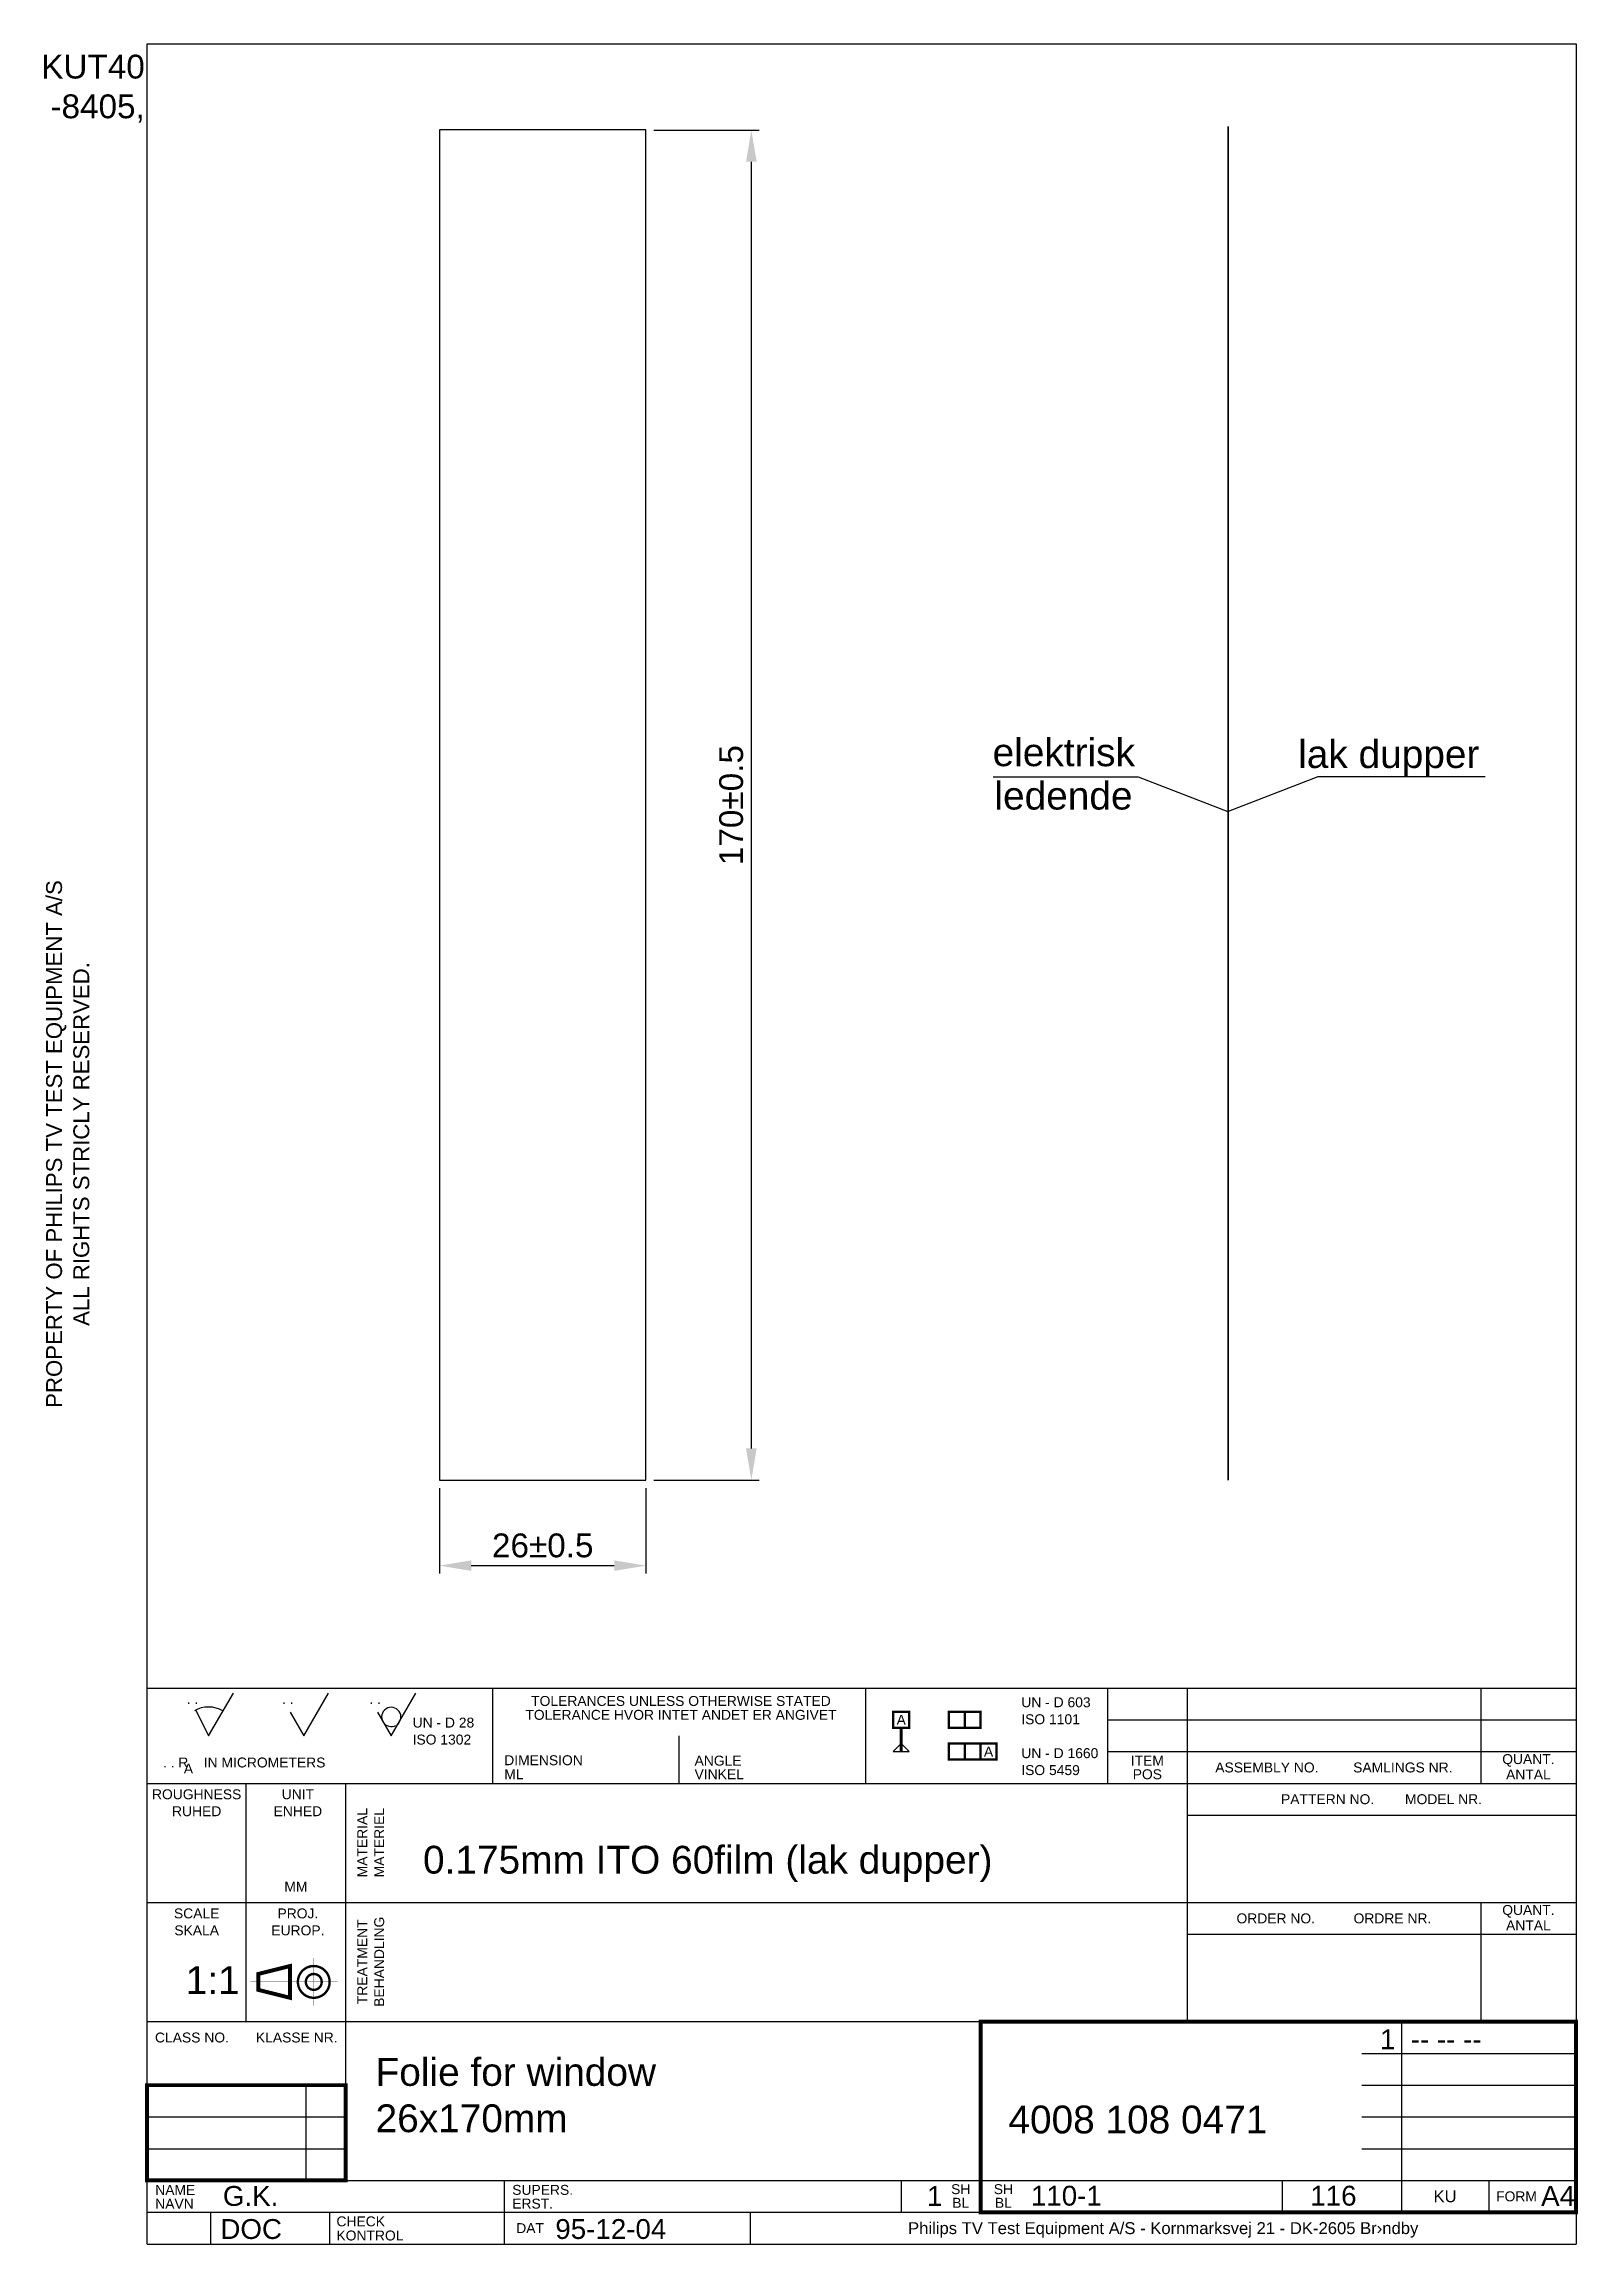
# Model space of a CAD drawing. Extents: x 7 to 200, y 10 to 287.
import ezdxf
from ezdxf.enums import TextEntityAlignment as Align

# ---------------------------------------------------------------- set-up
doc = ezdxf.new("R2010")
doc.units = 0
doc.header["$MEASUREMENT"] = 0
doc.linetypes.add('CENTER', pattern=[2, 1.25, -0.25, 0.25, -0.25])
for name, color, linetype in [('110-1', 10, 'CONTINUOUS'), ('110-1DIM', 1, 'CONTINUOUS'), ('110-1MEK', 3, 'CONTINUOUS')]:
    doc.layers.add(name, color=color, linetype=linetype)
doc.styles.get("Standard").update_dxf_attribs({"font": ''})
doc.styles.get('Standard').set_extended_font_data('Arial')
doc.dimstyles.get("Standard").update_dxf_attribs({"dimtxt": 3, "dimasz": 4, "dimexe": 1, "dimexo": 1, "dimgap": 1, "dimtad": 1, "dimdec": 4, "dimzin": 0, "dimdsep": 46, "dimtxsty": 'Standard', "dimcen": 0.09, "dimadec": 0, "dimazin": 0, "dimtfac": 1, "dimtdec": 4, "dimtofl": 0, "dimtmove": 0, "dimatfit": 3, "dimfxl": 0, "dimtolj": 1, "dimtzin": 0, "dimarcsym": 0})

# ---------------------------------------------------------------- blocks, each defined once
blk = doc.blocks.new('*D7')
at = {"layer": '110-1DIM', "color": 0, "lineweight": -2}
for p, q in [((56.84, 105.17), (56.84, 94.41)), ((82.84, 105.17), (82.84, 94.41)), ((60.84, 95.41), (78.84, 95.41))]:
    blk.add_line(p, q, dxfattribs=at)
at = {"layer": '110-1DIM', "color": 0}
for points in [[(60.84, 96.08), (60.84, 94.75), (56.84, 95.41)], [(78.84, 96.08), (78.84, 94.75), (82.84, 95.41)]]:
    blk.add_solid(points, dxfattribs=at)
at = {"layer": '110-1DIM', "color": 0, "insert": (69.84, 97.94), "char_height": 3, "attachment_point": 5}
blk.add_mtext('\\A1;26±0.5', dxfattribs=at)
blk = doc.blocks.new('*D6')
at = {"layer": '110-1DIM', "color": 0, "lineweight": -2}
for p, q in [((83.84, 276.17), (97.12, 276.17)), ((96.12, 110.17), (96.12, 272.17)), ((83.84, 106.17), (97.12, 106.17))]:
    blk.add_line(p, q, dxfattribs=at)
at = {"layer": '110-1DIM', "color": 0}
for points in [[(95.45, 272.17), (96.79, 272.17), (96.12, 276.17)], [(95.45, 110.17), (96.79, 110.17), (96.12, 106.17)]]:
    blk.add_solid(points, dxfattribs=at)
at = {"layer": '110-1DIM', "color": 0, "insert": (93.59, 191.17), "char_height": 3, "attachment_point": 5, "rotation": 90}
blk.add_mtext('\\A1;170±0.5', dxfattribs=at)

msp = doc.modelspace()

# ---------------------------------------------------------------- linework, layer by layer
at = {"layer": '110-1'}
for p, q in [((45, 67), (45, 50)), ((65, 18), (65, 14)), ((43, 14), (43, 10))]:
    msp.add_line(p, q, dxfattribs=at)
for points in [[(20, 10), (20, 287), (200, 287), (200, 10)], [(20, 80), (200, 80)], [(26.15192, 77.23205), (27.75, 74), (30.86859, 79.36651)], [(38.03749, 76.96981), (39.75, 74), (42.86859, 79.36651)], [(49.03749, 76.96981), (50.75, 74), (53.86859, 79.36651)], [(63.5, 80), (63.5, 68)], [(110.5, 80), (110.5, 68)], [(141, 80), (141, 68)], [(151, 80), (151, 38)], [(188, 80), (188, 68)], [(141, 76), (200, 76)], [(87, 74), (87, 68)], [(141, 72), (200, 72)], [(20, 68), (200, 68)], [(32.5, 38), (32.5, 68)], [(45, 68), (45, 18)], [(151.09053, 64.0067), (200.09053, 64.0067)], [(20, 53), (200, 53)], [(188, 53), (188, 38)], [(151, 49), (200, 49)], [(20, 38), (200, 38)], [(178, 38), (178, 14)], [(173, 34), (200, 34)], [(40, 30), (40, 18)], [(173, 30), (200, 30)], [(20, 26), (45, 26)], [(173, 26), (200, 26)], [(20, 22), (45, 22)], [(173, 22), (200, 22)], [(20, 18), (200, 18)], [(65, 18), (65, 10)], [(115, 18), (115, 14)], [(125, 18), (125, 14)], [(163, 18), (163, 14)], [(189, 18), (189, 14)], [(20, 14), (200, 14)], [(28, 14), (28, 10)], [(43, 14), (43, 10)], [(96, 10), (96, 14)], [(20, 10), (200, 10)]]:
    msp.add_lwpolyline(points, dxfattribs=at)
for points, const_width in [([(114, 77), (116, 77), (116, 75), (114, 75)], 0.3), ([(121, 75), (123, 75), (123, 77), (121, 77)], 0.3), ([(123, 75), (125, 75), (125, 77), (123, 77)], 0.3), ([(121, 71), (123, 71), (123, 73), (121, 73)], 0.3), ([(123, 71), (125, 71), (125, 73), (123, 73)], 0.3), ([(125, 73), (127, 73), (127, 71), (125, 71)], 0.3), ([(125, 14), (200, 14), (200, 38), (125, 38)], 0.5)]:
    msp.add_lwpolyline(points, close=True, dxfattribs=dict(at, const_width=const_width))
for points, const_width in [([(115, 75), (115, 72)], 0.4), ([(34, 42), (38, 41), (38, 45), (34, 44), (34, 42)], 0.5), ([(20, 18), (45, 18), (45, 30), (20, 30), (20, 18)], 0.5)]:
    msp.add_lwpolyline(points, dxfattribs=dict(at, const_width=const_width))
msp.add_lwpolyline([(114, 72), (116, 72), (115, 73)], close=True, dxfattribs=at)
at = {"layer": '110-1', "color": 13, "const_width": 0.3}
for points in [[(39, 43, 1), (43, 43, 1)], [(40, 43, 1), (42, 43, 1)]]:
    msp.add_lwpolyline(points, format="xyb", close=True, dxfattribs=at)
at = {"layer": '110-1', "color": 2, "linetype": 'CENTER', "const_width": 0.02}
for points in [[(41, 46), (41, 40)], [(33, 43), (44, 43)]]:
    msp.add_lwpolyline(points, dxfattribs=at)
at = {"layer": '110-1'}
for centre, radius, start, end in [((27.75, 74), 3.60555, 59.8382447, 119.8382447), ((50.76031, 76.35859), 1.21478, 306.4847731, 299.2476703)]:
    msp.add_arc(centre, radius, start, end, dxfattribs=at)
at = {"layer": '110-1DIM'}
for points in [[(126.59093, 194.71669), (144.85602, 194.71669), (156.14293, 190.37788)], [(188.5705, 194.71669), (167.47963, 194.71669), (156.19271, 190.37788)]]:
    msp.add_lwpolyline(points, dxfattribs=at)
at = {"layer": '110-1MEK'}
for points in [[(56.84084, 106.17391), (82.84084, 106.17391), (82.84084, 276.17391), (56.84084, 276.17391)], [(156.16782, 106.17391), (156.18227, 106.62098), (156.18227, 276.62098), (156.16782, 276.17391)]]:
    msp.add_lwpolyline(points, close=True, dxfattribs=at)

# ---------------------------------------------------------------- texts
at = {"layer": '110-1'}
for s, p in [('KUT40', (19.71511, 282.65217)), ('-8405,', (19.71511, 277.65217))]:
    msp.add_text(s, height=3, dxfattribs=at).set_placement(p, align=Align.RIGHT)
for s, height, p in [('elektrisk', 3.5, (126.51032, 196.0719)), ('lak dupper', 3.5, (164.99835, 195.84435)), ('ledende', 3.5, (126.73774, 190.61066)), ('. .', 1.25, (25, 78)), ('. .', 1.25, (37, 78)), ('. .', 1.25, (48, 78)), ('UN - D 603', 1.25, (130.12221, 77.58374)), ('UN - D 28', 1.25, (53.45154, 75.02408)), ('ISO 1101', 1.25, (130.12221, 75.44791)), ('ISO 1302 ', 1.25, (53.45154, 72.88825)), ('UN - D 1660', 1.25, (130.12221, 71.17626)), ('. . R    IN MICROMETERS', 1.25, (22, 70)), ('A', 1.25, (24.63367, 69.24321)), ('DIMENSION', 1.25, (64.99374, 70.28802)), ('ML', 1.25, (64.99374, 68.52235)), ('ANGLE', 1.25, (88.96506, 70.23202)), ('VINKEL', 1.25, (88.96506, 68.52336)), ('ISO 5459', 1.25, (130.12221, 69.04043)), ('0.175mm ITO 60film (lak dupper)', 3.5, (54.76289, 56.6357)), ('1:1', 3.5, (24.87069, 41.47967)), ('Folie for window', 3.5, (48.78445, 29.91322)), ('26x170mm', 3.5, (48.78445, 24.07989)), ('4008 108 0471', 3.5, (128.49697, 23.93058)), ('NAME', 1.25, (21.02805, 16.17553)), ('SUPERS.', 1.25, (66, 16.19153)), ('NAVN', 1.25, (21.02805, 14.43706)), ('ERST.', 1.25, (66, 14.46199)), ('CHECK', 1.25, (43.85676, 12.22405)), ('KONTROL', 1.25, (43.85676, 10.44574))]:
    msp.add_text(s, height=height, dxfattribs=at).set_placement(p)
for s, p in [('PROPERTY OF PHILIPS TV TEST EQUIPMENT A/S', (9.28571, 148.5)), ('ALL RIGHTS STRICLY RESERVED.', (12.71429, 148.5))]:
    msp.add_text(s, height=2, rotation=90, dxfattribs=at).set_placement(p, align=Align.CENTER)
for s, p in [('TOLERANCES UNLESS OTHERWISE STATED', (87.25, 77.74976)), ('TOLERANCE HVOR INTET ANDET ER ANGIVET', (87.25, 76.00024)), ('ROUGHNESS', (26.25, 66)), ('UNIT', (39, 66)), ('RUHED', (26.25, 63.86417)), ('ENHED', (39, 63.86417)), ('MM', (38.75, 54.37402)), ('SCALE', (26.25, 51)), ('SKALA', (26.25, 48.86417)), ('EUROP.', (39, 48.86417)), ('PROJ.', (39, 51))]:
    msp.add_text(s, height=1.25, dxfattribs=at).set_placement(p, align=Align.CENTER)
for s, height, p in [('A', 1.25, (115, 76)), ('A', 1.25, (126, 72)), ('ITEM', 1.25, (146, 70.85433)), ('POS', 1.25, (146, 69.14567)), ('ASSEMBLY NO.         SAMLINGS NR.', 1.25, (169.5, 70)), ('QUANT.', 1.25, (194, 70.89046)), ('ANTAL', 1.25, (194, 69.11446)), ('PATTERN NO.        MODEL NR.', 1.25, (175.5, 66.00492)), ('QUANT.', 1.25, (194, 51.89426)), ('ORDER NO.          ORDRE NR.', 1.25, (169.5, 51)), ('ANTAL', 1.25, (194, 50.11066)), ('CLASS NO.       KLASSE NR.', 1.25, (32.5, 36)), ('SH', 1.25, (122.4953, 16.90499)), ('SH', 1.25, (127.86853, 16.90499)), ('KU', 1.5, (183.5, 16)), ('FORM', 1.25, (192.5, 16)), ('BL', 1.25, (122.4953, 15.18874)), ('BL', 1.25, (127.86853, 15.18874)), ('DAT', 1.25, (68.25083, 12)), ('Philips TV Test Equipment A/S - Kornmarksvej 21 - DK-2605 Br›ndby', 1.5, (148, 11.81102))]:
    msp.add_text(s, height=height, dxfattribs=at).set_placement(p, align=Align.MIDDLE)
for s, p in [('MATERIAL', (47.10546, 60.53415)), ('MATERIEL', (49.24129, 60.53415)), ('TREATMENT', (47.10546, 45.53415)), ('BEHANDLING', (49.24129, 45.53415))]:
    msp.add_text(s, height=1.25, rotation=90, dxfattribs=at).set_placement(p, align=Align.MIDDLE)
at = {"layer": '110-1', "color": 14}
for s, p in [('1  -- -- --', (175.29744, 34.52531)), ('G.K.', (29.55282, 14.80019)), ('1', (118.2474, 14.80019)), ('110-1', (131.33348, 14.83249)), ('116', (166.52632, 14.83249)), ('A4', (195.6007, 14.80019)), ('DOC', (29.23558, 10.63566)), ('95-12-04', (71.42803, 10.63566))]:
    msp.add_text(s, height=2.5, dxfattribs=at).set_placement(p)

# ---------------------------------------------------------------- dimensions: what is measured, and where the dimension line sits
at = {"layer": '110-1DIM'}
dim = msp.add_linear_dim(base=(96.12036, 276.17391), p1=(82.84084, 106.17391), p2=(82.84084, 276.17391), angle=90, text='170±0.5', dimstyle='Standard', dxfattribs=at)
dim.commit()
dim.dimension.update_dxf_attribs({"geometry": '*D6', "text_midpoint": (93.58864, 191.17391)})
dim = msp.add_linear_dim(base=(82.84084, 95.41304), p1=(56.84084, 106.17391), p2=(82.84084, 106.17391), text='26±0.5', dimstyle='Standard', dxfattribs=at)
dim.commit()
dim.dimension.update_dxf_attribs({"geometry": '*D7', "text_midpoint": (69.84084, 97.94476)})

doc.saveas('drawing.dxf')
